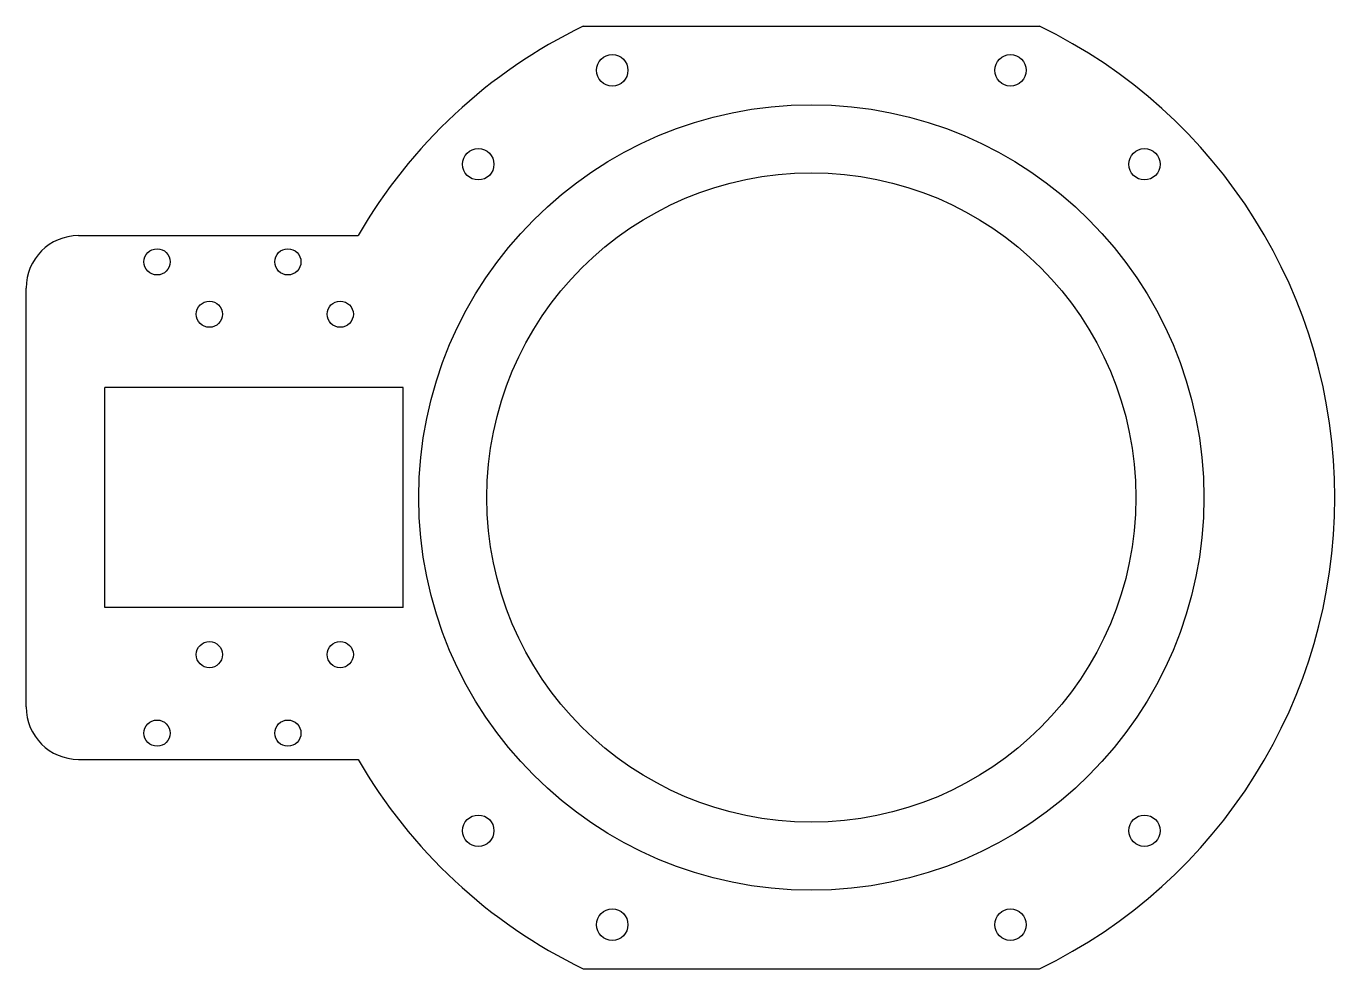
# Model space of a CAD drawing. Extents: x 0 to 250, y 10 to 190.
import ezdxf

# ---------------------------------------------------------------- set-up
doc = ezdxf.new("R2010")
doc.units = 0
doc.layers.get('0').update_dxf_attribs({"linetype": 'continuous'})

# ---------------------------------------------------------------- blocks, each defined once
blk = doc.blocks.new('CUT089')
at = {"color": 0}
for p, q in [((106.41, 190), (193.59, 190)), ((10, 150), (63.4, 150)), ((0, 60), (0, 140)), ((72, 121), (15, 121)), ((15, 79), (15, 121)), ((72, 79), (72, 121)), ((72, 79), (15, 79)), ((10, 50), (63.4, 50)), ((106.41, 10), (193.59, 10))]:
    blk.add_line(p, q, dxfattribs=at)
for centre, radius in [((111.96, 181.57), 3), ((188.04, 181.57), 3), ((150, 100), 75), ((86.36, 163.64), 3), ((213.64, 163.64), 3), ((150, 100), 62), ((25, 145), 2.5), ((50, 145), 2.5), ((35, 135), 2.5), ((60, 135), 2.5), ((35, 70), 2.5), ((60, 70), 2.5), ((25, 55), 2.5), ((50, 55), 2.5), ((86.36, 36.36), 3), ((213.64, 36.36), 3), ((111.96, 18.43), 3), ((188.04, 18.43), 3)]:
    blk.add_circle(centre, radius, dxfattribs=at)
for centre, radius, start, end in [((150, 100), 100, 115.8419, 150), ((150, 100), 100, 0, 64.1581), ((10, 140), 10, 90, 180), ((150, 100), 100, -64.1581, 0), ((10, 60), 10, -180, -90), ((150, 100), 100, -150, -115.8419)]:
    blk.add_arc(centre, radius, start, end, dxfattribs=at)

msp = doc.modelspace()

# ---------------------------------------------------------------- block references
at = {"color": 0}
msp.add_blockref('CUT089', (0, 0), dxfattribs=at)

doc.saveas('drawing.dxf')
